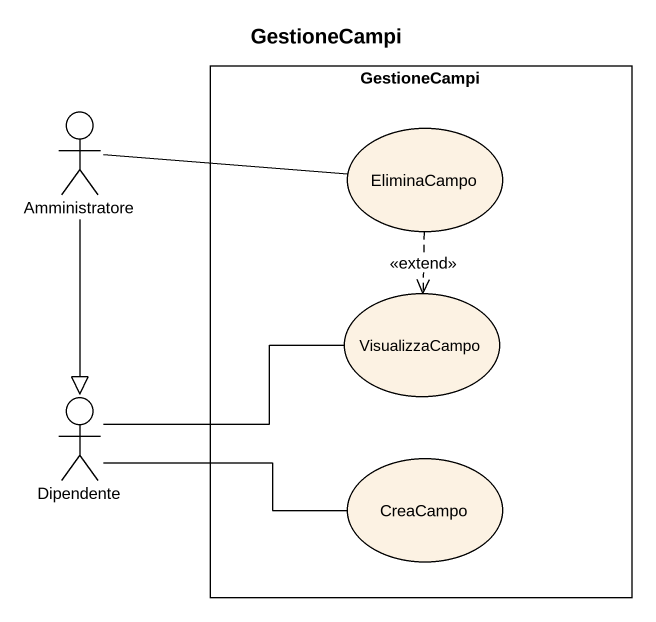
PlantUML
@startuml
title GestioneCampi
rectangle GestioneCampi {
  usecase EliminaCampo
  usecase VisualizzaCampo
  usecase CreaCampo
}
actor Amministratore
actor Dipendente
Amministratore -right- EliminaCampo
Amministratore --|> Dipendente
EliminaCampo ..> VisualizzaCampo : <<extend>>
Dipendente -right- VisualizzaCampo
Dipendente -right- CreaCampo
@enduml
